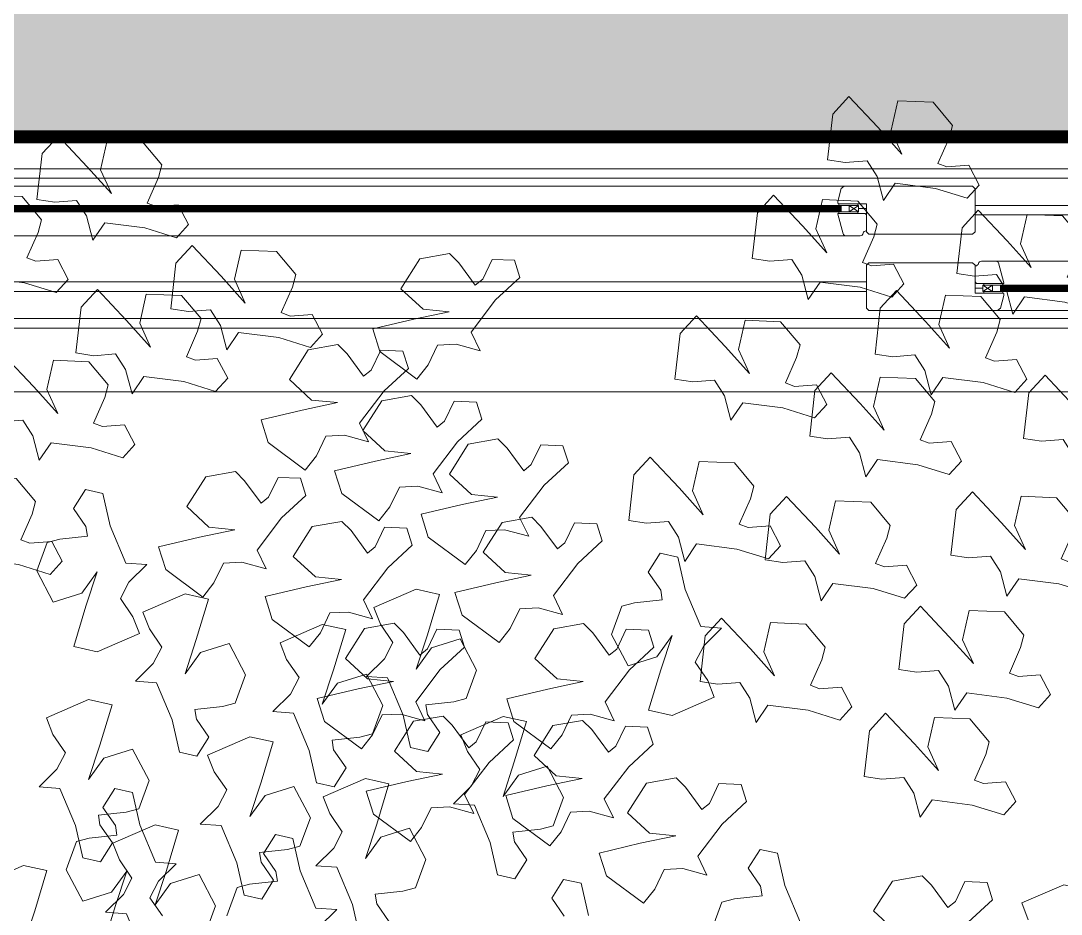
# Model space of a CAD drawing. Header units: metres. Extents: x 8 to 2416, y -346 to 476.
# Drawn here: x 222.397 to 223.05, y -115.938 to -115.378 of the extents above; entities that cross this region are included whole.
import ezdxf

# ---------------------------------------------------------------- set-up
doc = ezdxf.new("R2010")
doc.units = ezdxf.units.M
doc.linetypes.add('0', pattern=[0])
doc.layers.get('0').update_dxf_attribs({"color": 250, "linetype": '0', "lineweight": 20})
for name, color, linetype, lineweight in [('A-DOOR', 35, 'Continuous', 5), ('ARBOLES', 86, 'Continuous', 0), ('baños', 140, 'Continuous', 0), ('cristales', 131, 'Continuous', 0), ('PLAFON', 253, 'Continuous', 5)]:
    doc.layers.add(name, color=color, linetype=linetype, lineweight=lineweight)
doc.styles.get("Standard").update_dxf_attribs({"font": 'arial.ttf', "height": 0.1875})

# ---------------------------------------------------------------- blocks, each defined once
blk = doc.blocks.new('TREES')
at = {"layer": 'ARBOLES', "color": 252, "true_color": 0x8da178}
for p, q in [((-0.02161, 0.17486), (-0.02471, 0.17078)), ((-0.01485, 0.16891), (-0.02161, 0.17486)), ((-0.01112, 0.1749), (-0.01194, 0.16854)), ((-0.00358, 0.17531), (-0.01112, 0.1749)), ((0.00101, 0.17078), (-0.00358, 0.17531)), ((-0.02471, 0.17078), (-0.02491, 0.16095)), ((0.00054, 0.16802), (0.00101, 0.17078)), ((-0.00918, 0.16367), (-0.01485, 0.16891)), ((-0.01194, 0.16854), (-0.00918, 0.16367)), ((-0.00134, 0.16237), (0.00054, 0.16802)), ((0.03271, 0.16734), (0.02961, 0.16326)), ((0.03947, 0.16139), (0.03271, 0.16734)), ((0.0432, 0.16738), (0.04237, 0.16102)), ((0.05074, 0.16779), (0.0432, 0.16738)), ((0.05533, 0.16326), (0.05074, 0.16779)), ((0.00066, 0.16182), (-0.00134, 0.16237)), ((0.00528, 0.16262), (0.00066, 0.16182)), ((0.00788, 0.15862), (0.00528, 0.16262)), ((0.02961, 0.16326), (0.02941, 0.15343)), ((0.05486, 0.1605), (0.05533, 0.16326)), ((-0.02491, 0.16095), (-0.02107, 0.16073)), ((-0.02107, 0.16073), (-0.01644, 0.16153)), ((-0.01644, 0.16153), (-0.014, 0.1584)), ((0.04514, 0.15615), (0.03947, 0.16139)), ((0.04237, 0.16102), (0.04514, 0.15615)), ((0.05297, 0.15485), (0.05486, 0.1605)), ((-0.014, 0.1584), (-0.01216, 0.15338)), ((0.00556, 0.15556), (0.00788, 0.15862)), ((-0.01216, 0.15338), (-0.01, 0.1573)), ((-0.01, 0.1573), (-0.00136, 0.15702)), ((-0.00136, 0.15702), (0.00556, 0.15556)), ((0.0262, 0.15372), (0.01866, 0.15331)), ((0.03079, 0.14919), (0.0262, 0.15372)), ((0.02941, 0.15343), (0.03325, 0.15321)), ((0.03325, 0.15321), (0.03788, 0.15401)), ((0.03788, 0.15401), (0.04032, 0.15089)), ((0.05497, 0.1543), (0.05297, 0.15485)), ((0.0596, 0.1551), (0.05497, 0.1543)), ((0.0622, 0.1511), (0.0596, 0.1551)), ((-0.03565, 0.15233), (-0.03874, 0.14824)), ((-0.02889, 0.14637), (-0.03565, 0.15233)), ((-0.02516, 0.15237), (-0.02598, 0.146)), ((-0.01762, 0.15277), (-0.02516, 0.15237)), ((-0.01303, 0.14824), (-0.01762, 0.15277)), ((0.00817, 0.15327), (0.00508, 0.14919)), ((0.01493, 0.14732), (0.00817, 0.15327)), ((0.01866, 0.15331), (0.01784, 0.14695)), ((0.00508, 0.14919), (0.00487, 0.13936)), ((0.03033, 0.14643), (0.03079, 0.14919)), ((0.04032, 0.15089), (0.04215, 0.14586)), ((0.04215, 0.14586), (0.04432, 0.14978)), ((0.04432, 0.14978), (0.05296, 0.1495)), ((0.05296, 0.1495), (0.05988, 0.14804)), ((0.05988, 0.14804), (0.0622, 0.1511)), ((-0.03874, 0.14824), (-0.03895, 0.13841)), ((-0.01349, 0.14549), (-0.01303, 0.14824)), ((0.02061, 0.14208), (0.01493, 0.14732)), ((0.01784, 0.14695), (0.02061, 0.14208)), ((0.07386, 0.14674), (0.07304, 0.14037)), ((0.0814, 0.14715), (0.07386, 0.14674)), ((0.08599, 0.14262), (0.0814, 0.14715)), ((-0.02321, 0.14113), (-0.02889, 0.14637)), ((-0.02598, 0.146), (-0.02321, 0.14113)), ((-0.01538, 0.13983), (-0.01349, 0.14549)), ((0.02844, 0.14078), (0.03033, 0.14643)), ((0.06337, 0.1467), (0.06028, 0.14261)), ((0.07013, 0.14075), (0.06337, 0.1467)), ((0.06028, 0.14261), (0.06008, 0.13278)), ((0.08553, 0.13986), (0.08599, 0.14262)), ((-0.00875, 0.14008), (-0.01338, 0.13928)), ((-0.00616, 0.13608), (-0.00875, 0.14008)), ((0.03044, 0.14023), (0.02844, 0.14078)), ((0.03507, 0.14103), (0.03044, 0.14023)), ((0.03766, 0.13703), (0.03507, 0.14103)), ((0.07581, 0.13551), (0.07013, 0.14075)), ((0.07304, 0.14037), (0.07581, 0.13551)), ((-0.03895, 0.13841), (-0.0351, 0.1382)), ((-0.0351, 0.1382), (-0.03048, 0.139)), ((-0.03048, 0.139), (-0.02803, 0.13587)), ((-0.01338, 0.13928), (-0.01538, 0.13983)), ((0.00487, 0.13936), (0.00872, 0.13914)), ((0.00872, 0.13914), (0.01334, 0.13994)), ((0.01334, 0.13994), (0.01579, 0.13681)), ((0.08364, 0.13421), (0.08553, 0.13986)), ((-0.02803, 0.13587), (-0.0262, 0.13084)), ((-0.00847, 0.13303), (-0.00616, 0.13608)), ((0.01579, 0.13681), (0.01762, 0.13179)), ((0.01762, 0.13179), (0.01978, 0.13571)), ((0.01978, 0.13571), (0.02843, 0.13543)), ((0.03535, 0.13397), (0.03766, 0.13703)), ((0.06212, 0.13588), (0.05458, 0.13547)), ((0.06671, 0.13135), (0.06212, 0.13588)), ((-0.10343, 0.13343), (-0.10965, 0.13172)), ((-0.10127, 0.13165), (-0.10343, 0.13343)), ((-0.0262, 0.13084), (-0.02404, 0.13476)), ((-0.02404, 0.13476), (-0.01539, 0.13448)), ((-0.01539, 0.13448), (-0.00847, 0.13303)), ((-0.00759, 0.13449), (-0.01069, 0.1304)), ((-0.00083, 0.12853), (-0.00759, 0.13449)), ((0.0029, 0.13452), (0.00207, 0.12816)), ((0.01044, 0.13493), (0.0029, 0.13452)), ((0.01502, 0.1304), (0.01044, 0.13493)), ((0.02843, 0.13543), (0.03535, 0.13397)), ((0.04409, 0.13543), (0.04099, 0.13135)), ((0.05085, 0.12948), (0.04409, 0.13543)), ((0.05458, 0.13547), (0.05376, 0.12911)), ((0.08564, 0.13366), (0.08364, 0.13421)), ((0.09027, 0.13446), (0.08564, 0.13366)), ((0.09286, 0.13046), (0.09027, 0.13446)), ((-0.10965, 0.13172), (-0.11306, 0.12498)), ((-0.09732, 0.12719), (-0.10127, 0.13165)), ((-0.09422, 0.13305), (-0.09584, 0.12864)), ((-0.08946, 0.1333), (-0.09422, 0.13305)), ((-0.08797, 0.12976), (-0.08946, 0.1333)), ((0.04099, 0.13135), (0.04079, 0.12152)), ((0.06008, 0.13278), (0.06392, 0.13257)), ((0.06392, 0.13257), (0.06855, 0.13337)), ((0.06624, 0.12859), (0.06671, 0.13135)), ((0.06855, 0.13337), (0.07099, 0.13024)), ((-0.0927, 0.1245), (-0.08797, 0.12976)), ((-0.01069, 0.1304), (-0.01089, 0.12057)), ((0.01456, 0.12764), (0.01502, 0.1304)), ((0.05652, 0.12424), (0.05085, 0.12948)), ((0.05376, 0.12911), (0.05652, 0.12424)), ((0.07099, 0.13024), (0.07282, 0.12521)), ((0.07282, 0.12521), (0.07499, 0.12914)), ((0.07499, 0.12914), (0.08363, 0.12886)), ((0.09055, 0.1274), (0.09286, 0.13046)), ((-0.09584, 0.12864), (-0.09732, 0.12719)), ((0.00484, 0.12329), (-0.00083, 0.12853)), ((0.00207, 0.12816), (0.00484, 0.12329)), ((0.01267, 0.12199), (0.01456, 0.12764)), ((0.06436, 0.12294), (0.06624, 0.12859)), ((0.08363, 0.12886), (0.09055, 0.1274)), ((-0.11306, 0.12498), (-0.10796, 0.12109)), ((-0.09726, 0.11716), (-0.0927, 0.1245)), ((-0.04966, 0.12511), (-0.05276, 0.12102)), ((-0.0429, 0.11916), (-0.04966, 0.12511)), ((-0.03917, 0.12515), (-0.04, 0.11878)), ((-0.03163, 0.12556), (-0.03917, 0.12515)), ((-0.02704, 0.12103), (-0.03163, 0.12556)), ((0.06636, 0.12239), (0.06436, 0.12294)), ((0.07098, 0.12319), (0.06636, 0.12239)), ((0.07358, 0.11919), (0.07098, 0.12319)), ((-0.10236, 0.12105), (-0.10974, 0.11876)), ((-0.10796, 0.12109), (-0.10236, 0.12105)), ((-0.05276, 0.12102), (-0.05296, 0.11119)), ((-0.02751, 0.11827), (-0.02704, 0.12103)), ((-0.01089, 0.12057), (-0.00705, 0.12035)), ((-0.00705, 0.12035), (-0.00242, 0.12116)), ((-0.00242, 0.12116), (0.00002, 0.11803)), ((0.01467, 0.12144), (0.01267, 0.12199)), ((0.0193, 0.12224), (0.01467, 0.12144)), ((0.02189, 0.11824), (0.0193, 0.12224)), ((0.04079, 0.12152), (0.04463, 0.1213)), ((0.04463, 0.1213), (0.04926, 0.1221)), ((0.04926, 0.1221), (0.0517, 0.11897)), ((-0.10974, 0.11876), (-0.11827, 0.11588)), ((-0.03723, 0.11392), (-0.0429, 0.11916)), ((-0.04, 0.11878), (-0.03723, 0.11392)), ((-0.0294, 0.11262), (-0.02751, 0.11827)), ((0.00002, 0.11803), (0.00185, 0.113)), ((0.01958, 0.11519), (0.02189, 0.11824)), ((0.02569, 0.11947), (0.02259, 0.11538)), ((0.03245, 0.11351), (0.02569, 0.11947)), ((0.03618, 0.11951), (0.03536, 0.11314)), ((0.04372, 0.11991), (0.03618, 0.11951)), ((0.04831, 0.11538), (0.04372, 0.11991)), ((0.0517, 0.11897), (0.05354, 0.11394)), ((0.05354, 0.11394), (0.0557, 0.11787)), ((0.0557, 0.11787), (0.06434, 0.11759)), ((0.07126, 0.11613), (0.07358, 0.11919)), ((-0.11827, 0.11588), (-0.11628, 0.11116)), ((-0.09494, 0.11332), (-0.09726, 0.11716)), ((-0.01986, 0.11572), (-0.02296, 0.11163)), ((-0.0131, 0.10977), (-0.01986, 0.11572)), ((-0.00937, 0.11576), (-0.01019, 0.10939)), ((-0.00183, 0.11616), (-0.00937, 0.11576)), ((0.00276, 0.11163), (-0.00183, 0.11616)), ((0.00185, 0.113), (0.00402, 0.11692)), ((0.00402, 0.11692), (0.01266, 0.11664)), ((0.01266, 0.11664), (0.01958, 0.11519)), ((0.06434, 0.11759), (0.07126, 0.11613)), ((-0.10577, 0.10929), (-0.10414, 0.11369)), ((-0.10414, 0.11369), (-0.10021, 0.11425)), ((-0.10021, 0.11425), (-0.09494, 0.11332)), ((0.02259, 0.11538), (0.02239, 0.10555)), ((0.03812, 0.10827), (0.03245, 0.11351)), ((0.04784, 0.11263), (0.04831, 0.11538)), ((-0.12535, 0.11184), (-0.13157, 0.11013)), ((-0.12319, 0.11006), (-0.12535, 0.11184)), ((-0.11614, 0.11146), (-0.11776, 0.10705)), ((-0.11628, 0.11116), (-0.10787, 0.10607)), ((-0.11138, 0.11171), (-0.11614, 0.11146)), ((-0.10989, 0.10817), (-0.11138, 0.11171)), ((-0.05296, 0.11119), (-0.04912, 0.11098)), ((-0.04912, 0.11098), (-0.04449, 0.11178)), ((-0.04449, 0.11178), (-0.04205, 0.10865)), ((-0.0274, 0.11207), (-0.0294, 0.11262)), ((-0.02277, 0.11287), (-0.0274, 0.11207)), ((-0.02296, 0.11163), (-0.02316, 0.1018)), ((-0.02017, 0.10887), (-0.02277, 0.11287)), ((0.00229, 0.10888), (0.00276, 0.11163)), ((0.03536, 0.11314), (0.03812, 0.10827)), ((0.04596, 0.10697), (0.04784, 0.11263)), ((-0.13157, 0.11013), (-0.13498, 0.10339)), ((-0.11924, 0.1056), (-0.12319, 0.11006)), ((-0.10787, 0.10607), (-0.10577, 0.10929)), ((-0.00743, 0.10452), (-0.0131, 0.10977)), ((-0.01019, 0.10939), (-0.00743, 0.10452)), ((-0.11776, 0.10705), (-0.11924, 0.1056)), ((-0.11462, 0.10291), (-0.10989, 0.10817)), ((-0.04205, 0.10865), (-0.04022, 0.10362)), ((-0.04022, 0.10362), (-0.03805, 0.10755)), ((-0.03805, 0.10755), (-0.02941, 0.10727)), ((-0.02941, 0.10727), (-0.02249, 0.10581)), ((-0.02249, 0.10581), (-0.02017, 0.10887)), ((0.00041, 0.10322), (0.00229, 0.10888)), ((0.04795, 0.10642), (0.04596, 0.10697)), ((0.05258, 0.10722), (0.04795, 0.10642)), ((0.05518, 0.10322), (0.05258, 0.10722)), ((0.02239, 0.10555), (0.02623, 0.10534)), ((0.02623, 0.10534), (0.03086, 0.10614)), ((0.03086, 0.10614), (0.0333, 0.10301)), ((-0.13498, 0.10339), (-0.12988, 0.0995)), ((-0.11918, 0.09557), (-0.11462, 0.10291)), ((-0.10869, 0.10246), (-0.11491, 0.10075)), ((-0.10654, 0.10068), (-0.10869, 0.10246)), ((-0.09473, 0.10233), (-0.09949, 0.10209)), ((-0.09324, 0.0988), (-0.09473, 0.10233)), ((-0.01932, 0.10159), (-0.01469, 0.10239)), ((-0.01469, 0.10239), (-0.01225, 0.09926)), ((0.0024, 0.10267), (0.00041, 0.10322)), ((0.00703, 0.10347), (0.0024, 0.10267)), ((0.00963, 0.09947), (0.00703, 0.10347)), ((0.0333, 0.10301), (0.03514, 0.09798)), ((0.05286, 0.10017), (0.05518, 0.10322)), ((-0.11491, 0.10075), (-0.11833, 0.09402)), ((-0.10259, 0.09622), (-0.10654, 0.10068)), ((-0.09949, 0.10209), (-0.10111, 0.09768)), ((-0.02316, 0.1018), (-0.01932, 0.10159)), ((0.03514, 0.09798), (0.0373, 0.1019)), ((0.0373, 0.1019), (0.04594, 0.10162)), ((0.04594, 0.10162), (0.05286, 0.10017)), ((-0.12428, 0.09946), (-0.13166, 0.09717)), ((-0.12988, 0.0995), (-0.12428, 0.09946)), ((-0.09796, 0.09354), (-0.09324, 0.0988)), ((-0.01225, 0.09926), (-0.01041, 0.09423)), ((-0.01041, 0.09423), (-0.00825, 0.09816)), ((-0.00825, 0.09816), (0.00039, 0.09787)), ((0.00039, 0.09787), (0.00731, 0.09642)), ((0.00731, 0.09642), (0.00963, 0.09947)), ((-0.13166, 0.09717), (-0.14019, 0.09429)), ((-0.10111, 0.09768), (-0.10259, 0.09622)), ((-0.14019, 0.09429), (-0.1382, 0.08957)), ((-0.11686, 0.09173), (-0.11918, 0.09557)), ((-0.11833, 0.09402), (-0.11323, 0.09013)), ((-0.10253, 0.08619), (-0.09796, 0.09354)), ((-0.08941, 0.09494), (-0.09563, 0.09324)), ((-0.08726, 0.09316), (-0.08941, 0.09494)), ((-0.08021, 0.09457), (-0.08183, 0.09016)), ((-0.07545, 0.09481), (-0.08021, 0.09457)), ((-0.07396, 0.09128), (-0.07545, 0.09481)), ((-0.05666, 0.09413), (-0.05976, 0.09004)), ((-0.0499, 0.08818), (-0.05666, 0.09413)), ((-0.04617, 0.09417), (-0.04699, 0.0878)), ((-0.03863, 0.09457), (-0.04617, 0.09417)), ((-0.03404, 0.09004), (-0.03863, 0.09457)), ((0.03059, 0.09363), (0.02305, 0.09322)), ((0.03517, 0.08909), (0.03059, 0.09363)), ((-0.12768, 0.0877), (-0.12606, 0.0921)), ((-0.12606, 0.0921), (-0.12213, 0.09266)), ((-0.12213, 0.09266), (-0.11686, 0.09173)), ((-0.09563, 0.09324), (-0.09905, 0.0865)), ((-0.0833, 0.0887), (-0.08726, 0.09316)), ((-0.07868, 0.08602), (-0.07396, 0.09128)), ((0.01256, 0.09318), (0.00946, 0.08909)), ((0.01932, 0.08723), (0.01256, 0.09318)), ((0.02305, 0.09322), (0.02222, 0.08685)), ((0.04553, 0.09265), (0.04337, 0.0884)), ((0.04934, 0.09217), (0.04553, 0.09265)), ((0.05154, 0.08545), (0.04934, 0.09217)), ((-0.1382, 0.08957), (-0.12979, 0.08448)), ((-0.10763, 0.09009), (-0.11501, 0.08779)), ((-0.11323, 0.09013), (-0.10763, 0.09009)), ((-0.08183, 0.09016), (-0.0833, 0.0887)), ((-0.05976, 0.09004), (-0.05996, 0.08021)), ((-0.03451, 0.08729), (-0.03404, 0.09004)), ((-0.00885, 0.08893), (-0.01639, 0.08852)), ((-0.00426, 0.0844), (-0.00885, 0.08893)), ((0.00946, 0.08909), (0.00926, 0.07926)), ((0.03471, 0.08634), (0.03517, 0.08909)), ((-0.12979, 0.08448), (-0.12768, 0.0877)), ((-0.11501, 0.08779), (-0.12354, 0.08492)), ((-0.04423, 0.08293), (-0.0499, 0.08818)), ((-0.04699, 0.0878), (-0.04423, 0.08293)), ((-0.03639, 0.08163), (-0.03451, 0.08729)), ((-0.02688, 0.08848), (-0.02998, 0.0844)), ((-0.02012, 0.08253), (-0.02688, 0.08848)), ((-0.01639, 0.08852), (-0.01721, 0.08216)), ((0.02499, 0.08198), (0.01932, 0.08723)), ((0.02222, 0.08685), (0.02499, 0.08198)), ((0.04337, 0.0884), (0.04638, 0.08479)), ((-0.12354, 0.08492), (-0.12155, 0.08019)), ((-0.10021, 0.08235), (-0.10253, 0.08619)), ((-0.09905, 0.0865), (-0.09394, 0.08261)), ((-0.08324, 0.07867), (-0.07868, 0.08602)), ((0.03282, 0.08069), (0.03471, 0.08634)), ((0.04638, 0.08479), (0.0469, 0.08279)), ((0.05561, 0.07782), (0.05154, 0.08545)), ((-0.14461, 0.08275), (-0.15083, 0.08104)), ((-0.14246, 0.08097), (-0.14461, 0.08275)), ((-0.13541, 0.08237), (-0.13703, 0.07796)), ((-0.13065, 0.08262), (-0.13541, 0.08237)), ((-0.12916, 0.07909), (-0.13065, 0.08262)), ((-0.11103, 0.07832), (-0.10941, 0.08273)), ((-0.10941, 0.08273), (-0.10548, 0.08328)), ((-0.10548, 0.08328), (-0.10021, 0.08235)), ((-0.08835, 0.08257), (-0.09572, 0.08028)), ((-0.09394, 0.08261), (-0.08835, 0.08257)), ((-0.02998, 0.0844), (-0.03018, 0.07457)), ((-0.01445, 0.07729), (-0.02012, 0.08253)), ((-0.00472, 0.08164), (-0.00426, 0.0844)), ((0.0469, 0.08279), (0.04106, 0.08159)), ((-0.15083, 0.08104), (-0.15425, 0.07431)), ((-0.13851, 0.07651), (-0.14246, 0.08097)), ((-0.12155, 0.08019), (-0.11314, 0.0751)), ((-0.09572, 0.08028), (-0.10426, 0.0774)), ((-0.05996, 0.08021), (-0.05612, 0.08)), ((-0.05612, 0.08), (-0.05149, 0.0808)), ((-0.05149, 0.0808), (-0.04905, 0.07767)), ((-0.0344, 0.08108), (-0.03639, 0.08163)), ((-0.02977, 0.08188), (-0.0344, 0.08108)), ((-0.02717, 0.07788), (-0.02977, 0.08188)), ((-0.01721, 0.08216), (-0.01445, 0.07729)), ((-0.00661, 0.07599), (-0.00472, 0.08164)), ((0.03482, 0.08013), (0.03282, 0.08069)), ((0.03945, 0.08094), (0.03482, 0.08013)), ((0.03844, 0.08062), (0.03681, 0.07438)), ((0.04106, 0.08159), (0.03844, 0.08062)), ((0.04205, 0.07694), (0.03945, 0.08094)), ((-0.13703, 0.07796), (-0.13851, 0.07651)), ((-0.13388, 0.07382), (-0.12916, 0.07909)), ((-0.11314, 0.0751), (-0.11103, 0.07832)), ((-0.08066, 0.07898), (-0.08688, 0.07727)), ((-0.08093, 0.07484), (-0.08324, 0.07867)), ((-0.07851, 0.0772), (-0.08066, 0.07898)), ((-0.07146, 0.0786), (-0.07308, 0.07419)), ((-0.0667, 0.07885), (-0.07146, 0.0786)), ((-0.06521, 0.07532), (-0.0667, 0.07885)), ((-0.02949, 0.07483), (-0.02717, 0.07788)), ((0.00926, 0.07926), (0.0131, 0.07905)), ((0.0131, 0.07905), (0.01773, 0.07985)), ((0.01773, 0.07985), (0.02017, 0.07672)), ((0.0601, 0.07791), (0.05561, 0.07782)), ((0.05666, 0.07381), (0.0601, 0.07791)), ((0.11789, 0.07807), (0.10928, 0.07333)), ((0.12298, 0.07743), (0.11789, 0.07807)), ((-0.10426, 0.0774), (-0.10227, 0.07267)), ((-0.08688, 0.07727), (-0.0903, 0.07054)), ((-0.09013, 0.07521), (-0.0862, 0.07576)), ((-0.0862, 0.07576), (-0.08093, 0.07484)), ((-0.07456, 0.07274), (-0.07851, 0.0772)), ((-0.04905, 0.07767), (-0.04722, 0.07264)), ((-0.04722, 0.07264), (-0.04505, 0.07657)), ((-0.04505, 0.07657), (-0.03641, 0.07628)), ((-0.03641, 0.07628), (-0.02949, 0.07483)), ((-0.00461, 0.07544), (-0.00661, 0.07599)), ((0.00002, 0.07624), (-0.00461, 0.07544)), ((0.00261, 0.07224), (0.00002, 0.07624)), ((0.02017, 0.07672), (0.022, 0.07169)), ((0.022, 0.07169), (0.02417, 0.07562)), ((0.02417, 0.07562), (0.03281, 0.07534)), ((0.03973, 0.07388), (0.04205, 0.07694)), ((0.12121, 0.0686), (0.12298, 0.07743)), ((-0.15425, 0.07431), (-0.14915, 0.07041)), ((-0.13844, 0.06648), (-0.13388, 0.07382)), ((-0.12096, 0.07428), (-0.12718, 0.07257)), ((-0.11881, 0.0725), (-0.12096, 0.07428)), ((-0.11176, 0.0739), (-0.11338, 0.0695)), ((-0.107, 0.07415), (-0.11176, 0.0739)), ((-0.10551, 0.07062), (-0.107, 0.07415)), ((-0.09175, 0.0708), (-0.09013, 0.07521)), ((-0.07308, 0.07419), (-0.07456, 0.07274)), ((-0.06993, 0.07005), (-0.06521, 0.07532)), ((-0.0526, 0.07388), (-0.05477, 0.06963)), ((-0.0488, 0.0734), (-0.0526, 0.07388)), ((-0.0466, 0.06668), (-0.0488, 0.0734)), ((-0.03018, 0.07457), (-0.02634, 0.07435)), ((-0.02634, 0.07435), (-0.02171, 0.07515)), ((-0.02171, 0.07515), (-0.01926, 0.07202)), ((0.03281, 0.07534), (0.03973, 0.07388)), ((0.03681, 0.07438), (0.04093, 0.06805)), ((0.04686, 0.07052), (0.04969, 0.07535)), ((0.04969, 0.07535), (0.04799, 0.06782)), ((0.05517, 0.07013), (0.05666, 0.07381)), ((-0.12718, 0.07257), (-0.1306, 0.06584)), ((-0.11486, 0.06804), (-0.11881, 0.0725)), ((-0.10227, 0.07267), (-0.09385, 0.06758)), ((-0.01926, 0.07202), (-0.01743, 0.06699)), ((0.00029, 0.06918), (0.00261, 0.07224)), ((0.06883, 0.07244), (0.06021, 0.0677)), ((0.07391, 0.0718), (0.06883, 0.07244)), ((0.07214, 0.06297), (0.07391, 0.0718)), ((0.10928, 0.07333), (0.11102, 0.06989)), ((-0.14355, 0.07037), (-0.15093, 0.06808)), ((-0.14915, 0.07041), (-0.14355, 0.07037)), ((-0.11338, 0.0695), (-0.11486, 0.06804)), ((-0.11023, 0.06535), (-0.10551, 0.07062)), ((-0.09385, 0.06758), (-0.09175, 0.0708)), ((-0.0903, 0.07054), (-0.0852, 0.06664)), ((-0.07449, 0.06271), (-0.06993, 0.07005)), ((-0.05477, 0.06963), (-0.05176, 0.06602)), ((-0.01743, 0.06699), (-0.01527, 0.07092)), ((-0.01527, 0.07092), (-0.00663, 0.07064)), ((-0.00663, 0.07064), (0.00029, 0.06918)), ((0.04093, 0.06805), (0.04686, 0.07052)), ((0.05818, 0.06652), (0.05517, 0.07013)), ((0.11102, 0.06989), (0.11402, 0.06628)), ((-0.15093, 0.06808), (-0.15946, 0.0652)), ((0.00379, 0.06784), (0.00069, 0.06375)), ((0.01055, 0.06189), (0.00379, 0.06784)), ((0.01428, 0.06788), (0.01346, 0.06151)), ((0.02182, 0.06829), (0.01428, 0.06788)), ((0.02641, 0.06375), (0.02182, 0.06829)), ((0.04799, 0.06782), (0.04621, 0.05899)), ((0.06021, 0.0677), (0.06195, 0.06427)), ((0.09863, 0.06869), (0.09001, 0.06395)), ((0.10372, 0.06805), (0.09863, 0.06869)), ((0.10194, 0.05922), (0.10372, 0.06805)), ((0.1195, 0.06106), (0.12121, 0.0686)), ((0.12826, 0.06836), (0.12234, 0.06589)), ((0.13238, 0.06204), (0.12826, 0.06836)), ((-0.15946, 0.0652), (-0.15747, 0.06048)), ((-0.13613, 0.06264), (-0.13844, 0.06648)), ((-0.1306, 0.06584), (-0.1255, 0.06194)), ((-0.1148, 0.05801), (-0.11023, 0.06535)), ((-0.0796, 0.0666), (-0.08697, 0.06431)), ((-0.0852, 0.06664), (-0.0796, 0.0666)), ((-0.05176, 0.06602), (-0.05124, 0.06402)), ((-0.04252, 0.05906), (-0.0466, 0.06668)), ((0.05991, 0.06309), (0.05818, 0.06652)), ((0.11402, 0.06628), (0.11254, 0.0626)), ((0.12234, 0.06589), (0.1195, 0.06106)), ((-0.14695, 0.05861), (-0.14533, 0.06302)), ((-0.14533, 0.06302), (-0.1414, 0.06357)), ((-0.1414, 0.06357), (-0.13613, 0.06264)), ((-0.08697, 0.06431), (-0.09551, 0.06143)), ((-0.07218, 0.05887), (-0.07449, 0.06271)), ((-0.05708, 0.06282), (-0.0597, 0.06185)), ((-0.05124, 0.06402), (-0.05708, 0.06282)), ((0.00069, 0.06375), (0.00049, 0.05392)), ((0.02594, 0.061), (0.02641, 0.06375)), ((0.0513, 0.05835), (0.05991, 0.06309)), ((0.06195, 0.06427), (0.06496, 0.06066)), ((0.07044, 0.05544), (0.07214, 0.06297)), ((0.07919, 0.06274), (0.07327, 0.06027)), ((0.08332, 0.05641), (0.07919, 0.06274)), ((0.09001, 0.06395), (0.09175, 0.06052)), ((0.11254, 0.0626), (0.1091, 0.0585)), ((-0.15747, 0.06048), (-0.14906, 0.05539)), ((-0.1199, 0.0619), (-0.12728, 0.05961)), ((-0.1255, 0.06194), (-0.1199, 0.0619)), ((-0.09551, 0.06143), (-0.09352, 0.05671)), ((-0.0597, 0.06185), (-0.06133, 0.05561)), ((-0.03826, 0.06127), (-0.04136, 0.05718)), ((-0.0315, 0.05532), (-0.03826, 0.06127)), ((-0.02777, 0.06131), (-0.02859, 0.05494)), ((-0.02023, 0.06172), (-0.02777, 0.06131)), ((-0.01564, 0.05718), (-0.02023, 0.06172)), ((0.01622, 0.05665), (0.01055, 0.06189)), ((0.01346, 0.06151), (0.01622, 0.05665)), ((0.02406, 0.05535), (0.02594, 0.061)), ((0.06496, 0.06066), (0.06347, 0.05698)), ((0.07327, 0.06027), (0.07044, 0.05544)), ((0.09175, 0.06052), (0.09476, 0.05691)), ((0.13075, 0.0558), (0.13238, 0.06204)), ((-0.14906, 0.05539), (-0.14695, 0.05861)), ((-0.12728, 0.05961), (-0.13581, 0.05674)), ((-0.11248, 0.05417), (-0.1148, 0.05801)), ((-0.083, 0.05484), (-0.08138, 0.05925)), ((-0.08138, 0.05925), (-0.07745, 0.0598)), ((-0.07745, 0.0598), (-0.07218, 0.05887)), ((-0.03804, 0.05914), (-0.04252, 0.05906)), ((-0.04148, 0.05504), (-0.03804, 0.05914)), ((0.04621, 0.05899), (0.0513, 0.05835)), ((0.10024, 0.05169), (0.10194, 0.05922)), ((0.109, 0.05899), (0.10307, 0.05652)), ((0.11312, 0.05266), (0.109, 0.05899)), ((0.1091, 0.0585), (0.11358, 0.05859)), ((0.11358, 0.05859), (0.11766, 0.05097)), ((-0.13581, 0.05674), (-0.13382, 0.05201)), ((-0.09352, 0.05671), (-0.08511, 0.05162)), ((-0.07373, 0.05568), (-0.07715, 0.04895)), ((-0.06751, 0.05739), (-0.07373, 0.05568)), ((-0.06536, 0.05561), (-0.06751, 0.05739)), ((-0.0614, 0.05115), (-0.06536, 0.05561)), ((-0.06133, 0.05561), (-0.0572, 0.04928)), ((-0.05831, 0.05701), (-0.05993, 0.0526)), ((-0.05355, 0.05726), (-0.05831, 0.05701)), ((-0.05206, 0.05373), (-0.05355, 0.05726)), ((-0.05128, 0.05175), (-0.04845, 0.05658)), ((-0.04845, 0.05658), (-0.05015, 0.04905)), ((-0.04136, 0.05718), (-0.04156, 0.04735)), ((-0.01611, 0.05443), (-0.01564, 0.05718)), ((0.03068, 0.0556), (0.02605, 0.0548)), ((0.03328, 0.0516), (0.03068, 0.0556)), ((0.06347, 0.05698), (0.06003, 0.05288)), ((0.08168, 0.05017), (0.08332, 0.05641)), ((0.09476, 0.05691), (0.09327, 0.05323)), ((0.10307, 0.05652), (0.10024, 0.05169)), ((0.12814, 0.05482), (0.13075, 0.0558)), ((-0.1233, 0.05014), (-0.12168, 0.05455)), ((-0.12168, 0.05455), (-0.11775, 0.0551)), ((-0.11775, 0.0551), (-0.11248, 0.05417)), ((-0.10781, 0.05364), (-0.11403, 0.05193)), ((-0.10566, 0.05186), (-0.10781, 0.05364)), ((-0.09385, 0.05351), (-0.09861, 0.05326)), ((-0.09236, 0.04998), (-0.09385, 0.05351)), ((-0.08511, 0.05162), (-0.083, 0.05484)), ((-0.05678, 0.04846), (-0.05206, 0.05373)), ((-0.04297, 0.05136), (-0.04148, 0.05504)), ((-0.02583, 0.05007), (-0.0315, 0.05532)), ((-0.02859, 0.05494), (-0.02583, 0.05007)), ((-0.01799, 0.04878), (-0.01611, 0.05443)), ((0.00049, 0.05392), (0.00433, 0.05371)), ((0.00433, 0.05371), (0.00896, 0.05451)), ((0.00896, 0.05451), (0.0114, 0.05138)), ((0.02605, 0.0548), (0.02406, 0.05535)), ((0.1223, 0.05363), (0.12814, 0.05482)), ((0.12282, 0.05162), (0.1223, 0.05363)), ((-0.13382, 0.05201), (-0.12541, 0.04692)), ((-0.11403, 0.05193), (-0.11745, 0.0452)), ((-0.1017, 0.0474), (-0.10566, 0.05186)), ((-0.09861, 0.05326), (-0.10023, 0.04885)), ((-0.05993, 0.0526), (-0.0614, 0.05115)), ((-0.0572, 0.04928), (-0.05128, 0.05175)), ((-0.03996, 0.04775), (-0.04297, 0.05136)), ((0.0114, 0.05138), (0.01324, 0.04635)), ((0.03096, 0.04854), (0.03328, 0.0516)), ((0.06003, 0.05288), (0.06451, 0.05297)), ((0.06451, 0.05297), (0.06859, 0.04534)), ((0.09327, 0.05323), (0.08983, 0.04913)), ((0.11149, 0.04642), (0.11312, 0.05266)), ((0.12583, 0.04801), (0.12282, 0.05162)), ((0.13893, 0.05273), (0.13031, 0.04799)), ((0.14402, 0.05209), (0.13893, 0.05273)), ((0.14224, 0.04326), (0.14402, 0.05209)), ((-0.12541, 0.04692), (-0.1233, 0.05014)), ((-0.09708, 0.04471), (-0.09236, 0.04998)), ((-0.07715, 0.04895), (-0.07204, 0.04505)), ((-0.05015, 0.04905), (-0.05193, 0.04022)), ((-0.01137, 0.04902), (-0.016, 0.04822)), ((-0.00877, 0.04502), (-0.01137, 0.04902)), ((0.01324, 0.04635), (0.0154, 0.05028)), ((0.0154, 0.05028), (0.02404, 0.05)), ((0.02404, 0.05), (0.03096, 0.04854)), ((0.07323, 0.048), (0.07907, 0.0492)), ((0.07907, 0.0492), (0.08168, 0.05017)), ((0.08983, 0.04913), (0.09431, 0.04922)), ((0.09431, 0.04922), (0.09839, 0.04159)), ((0.11766, 0.05097), (0.11986, 0.04424)), ((-0.10023, 0.04885), (-0.1017, 0.0474)), ((-0.06134, 0.04112), (-0.05678, 0.04846)), ((-0.04156, 0.04735), (-0.03772, 0.04714)), ((-0.03822, 0.04432), (-0.03996, 0.04775)), ((-0.03772, 0.04714), (-0.03309, 0.04794)), ((-0.03309, 0.04794), (-0.03065, 0.04481)), ((-0.016, 0.04822), (-0.01799, 0.04878)), ((0.05043, 0.04803), (0.04181, 0.04329)), ((0.05551, 0.04739), (0.05043, 0.04803)), ((0.05374, 0.03856), (0.05551, 0.04739)), ((0.07375, 0.046), (0.07323, 0.048)), ((0.12366, 0.04377), (0.12583, 0.04801)), ((0.13031, 0.04799), (0.13205, 0.04455)), ((-0.11745, 0.0452), (-0.11235, 0.0413)), ((-0.10164, 0.03737), (-0.09708, 0.04471)), ((-0.06645, 0.04501), (-0.07382, 0.04272)), ((-0.07204, 0.04505), (-0.06645, 0.04501)), ((-0.03065, 0.04481), (-0.02881, 0.03978)), ((-0.01109, 0.04197), (-0.00877, 0.04502)), ((0.01657, 0.04482), (0.00903, 0.04442)), ((0.02116, 0.04029), (0.01657, 0.04482)), ((0.06859, 0.04534), (0.07079, 0.03862)), ((0.07676, 0.04239), (0.07375, 0.046)), ((0.10303, 0.04425), (0.10887, 0.04545)), ((0.10887, 0.04545), (0.11149, 0.04642)), ((0.13205, 0.04455), (0.13506, 0.04094)), ((-0.07382, 0.04272), (-0.08236, 0.03984)), ((-0.04684, 0.03958), (-0.03822, 0.04432)), ((-0.02881, 0.03978), (-0.02665, 0.04371)), ((-0.02665, 0.04371), (-0.01801, 0.04343)), ((-0.01801, 0.04343), (-0.01109, 0.04197)), ((-0.00146, 0.04438), (-0.00456, 0.04029)), ((0.0053, 0.03842), (-0.00146, 0.04438)), ((0.00903, 0.04442), (0.00821, 0.03805)), ((0.04181, 0.04329), (0.04355, 0.03986)), ((0.07459, 0.03814), (0.07676, 0.04239)), ((0.08548, 0.04333), (0.07686, 0.03859)), ((0.09057, 0.04269), (0.08548, 0.04333)), ((0.08879, 0.03386), (0.09057, 0.04269)), ((0.10355, 0.04225), (0.10303, 0.04425)), ((0.10656, 0.03864), (0.10355, 0.04225)), ((0.11986, 0.04424), (0.12366, 0.04377)), ((0.14054, 0.03572), (0.14224, 0.04326)), ((0.1493, 0.04302), (0.14337, 0.04055)), ((0.15342, 0.0367), (0.1493, 0.04302)), ((-0.10675, 0.04126), (-0.11412, 0.03897)), ((-0.11235, 0.0413), (-0.10675, 0.04126)), ((-0.05903, 0.03728), (-0.06134, 0.04112)), ((-0.05193, 0.04022), (-0.04684, 0.03958)), ((-0.00456, 0.04029), (-0.00476, 0.03046)), ((0.02069, 0.03754), (0.02116, 0.04029)), ((0.09839, 0.04159), (0.10059, 0.03487)), ((0.13506, 0.04094), (0.13357, 0.03726)), ((0.14337, 0.04055), (0.14054, 0.03572)), ((-0.11412, 0.03897), (-0.12266, 0.03609)), ((-0.08236, 0.03984), (-0.08037, 0.03512)), ((-0.06823, 0.03766), (-0.0643, 0.03821)), ((-0.0643, 0.03821), (-0.05903, 0.03728)), ((0.01097, 0.03318), (0.0053, 0.03842)), ((0.00821, 0.03805), (0.01097, 0.03318)), ((0.04355, 0.03986), (0.04656, 0.03625)), ((0.05203, 0.03103), (0.05374, 0.03856)), ((0.06079, 0.03833), (0.05487, 0.03585)), ((0.06491, 0.032), (0.06079, 0.03833)), ((0.07079, 0.03862), (0.07459, 0.03814)), ((0.07686, 0.03859), (0.0786, 0.03516)), ((0.10439, 0.03439), (0.10656, 0.03864)), ((-0.12266, 0.03609), (-0.12067, 0.03137)), ((-0.09933, 0.03353), (-0.10164, 0.03737)), ((-0.06576, 0.03674), (-0.07198, 0.03504)), ((-0.06985, 0.03325), (-0.06823, 0.03766)), ((-0.06361, 0.03497), (-0.06576, 0.03674)), ((-0.05656, 0.03637), (-0.05818, 0.03196)), ((-0.0518, 0.03662), (-0.05656, 0.03637)), ((-0.05031, 0.03308), (-0.0518, 0.03662)), ((0.01881, 0.03188), (0.02069, 0.03754)), ((0.04656, 0.03625), (0.04507, 0.03257)), ((0.05487, 0.03585), (0.05203, 0.03103)), ((0.1109, 0.03676), (0.10228, 0.03202)), ((0.11598, 0.03612), (0.1109, 0.03676)), ((0.11421, 0.02729), (0.11598, 0.03612)), ((0.13357, 0.03726), (0.13013, 0.03316)), ((0.15179, 0.03046), (0.15342, 0.0367)), ((-0.11015, 0.0295), (-0.10853, 0.03391)), ((-0.10853, 0.03391), (-0.1046, 0.03446)), ((-0.1046, 0.03446), (-0.09933, 0.03353)), ((-0.09554, 0.03487), (-0.10176, 0.03316)), ((-0.09339, 0.03309), (-0.09554, 0.03487)), ((-0.08634, 0.03449), (-0.08796, 0.03009)), ((-0.08158, 0.03474), (-0.08634, 0.03449)), ((-0.08009, 0.03121), (-0.08158, 0.03474)), ((-0.08037, 0.03512), (-0.07195, 0.03003)), ((-0.07198, 0.03504), (-0.0754, 0.0283)), ((-0.05965, 0.03051), (-0.06361, 0.03497)), ((0.0786, 0.03516), (0.08161, 0.03155)), ((0.08709, 0.02633), (0.08879, 0.03386)), ((0.09584, 0.03363), (0.08992, 0.03116)), ((0.09997, 0.0273), (0.09584, 0.03363)), ((0.10059, 0.03487), (0.10439, 0.03439)), ((-0.12067, 0.03137), (-0.11226, 0.02628)), ((-0.10176, 0.03316), (-0.10518, 0.02643)), ((-0.08944, 0.02863), (-0.09339, 0.03309)), ((-0.08481, 0.02594), (-0.08009, 0.03121)), ((-0.07195, 0.03003), (-0.06985, 0.03325)), ((-0.05818, 0.03196), (-0.05965, 0.03051)), ((-0.05503, 0.02782), (-0.05031, 0.03308)), ((0.02081, 0.03133), (0.01881, 0.03188)), ((0.02543, 0.03213), (0.02081, 0.03133)), ((0.02803, 0.02813), (0.02543, 0.03213)), ((0.04507, 0.03257), (0.04163, 0.02847)), ((0.06328, 0.02576), (0.06491, 0.032)), ((0.08161, 0.03155), (0.08012, 0.02787)), ((0.08992, 0.03116), (0.08709, 0.02633)), ((0.10228, 0.03202), (0.10402, 0.02859)), ((0.13013, 0.03316), (0.13461, 0.03325)), ((0.13461, 0.03325), (0.13869, 0.02563)), ((-0.11226, 0.02628), (-0.11015, 0.0295)), ((-0.08796, 0.03009), (-0.08944, 0.02863)), ((-0.00476, 0.03046), (-0.00092, 0.03025)), ((-0.00092, 0.03025), (0.00371, 0.03105)), ((0.00371, 0.03105), (0.00615, 0.02792)), ((0.14333, 0.02829), (0.14917, 0.02948)), ((0.14917, 0.02948), (0.15179, 0.03046)), ((-0.0754, 0.0283), (-0.07029, 0.02441)), ((-0.05959, 0.02047), (-0.05503, 0.02782)), ((0.00615, 0.02792), (0.00799, 0.02289)), ((0.00799, 0.02289), (0.01015, 0.02681)), ((0.01015, 0.02681), (0.01879, 0.02653)), ((0.02571, 0.02508), (0.02803, 0.02813)), ((0.04163, 0.02847), (0.04611, 0.02855)), ((0.04611, 0.02855), (0.05019, 0.02093)), ((0.08012, 0.02787), (0.07668, 0.02377)), ((0.09833, 0.02106), (0.09997, 0.0273)), ((0.10402, 0.02859), (0.10703, 0.02498)), ((0.1125, 0.01976), (0.11421, 0.02729)), ((0.12126, 0.02706), (0.11534, 0.02459)), ((0.12538, 0.02073), (0.12126, 0.02706)), ((0.14385, 0.02628), (0.14333, 0.02829)), ((-0.10518, 0.02643), (-0.10008, 0.02253)), ((-0.08938, 0.0186), (-0.08481, 0.02594)), ((-0.05095, 0.0247), (-0.05436, 0.01796)), ((-0.04473, 0.0264), (-0.05095, 0.0247)), ((-0.04257, 0.02462), (-0.04473, 0.0264)), ((-0.03862, 0.02016), (-0.04257, 0.02462)), ((-0.03552, 0.02603), (-0.03714, 0.02162)), ((-0.03076, 0.02627), (-0.03552, 0.02603)), ((-0.02927, 0.02274), (-0.03076, 0.02627)), ((0.01879, 0.02653), (0.02571, 0.02508)), ((0.05483, 0.02359), (0.06067, 0.02478)), ((0.06067, 0.02478), (0.06328, 0.02576)), ((0.10703, 0.02498), (0.10554, 0.0213)), ((0.11534, 0.02459), (0.1125, 0.01976)), ((0.13869, 0.02563), (0.14089, 0.0189)), ((0.14686, 0.02267), (0.14385, 0.02628)), ((-0.09448, 0.0225), (-0.10186, 0.0202)), ((-0.10008, 0.02253), (-0.09448, 0.0225)), ((-0.0647, 0.02437), (-0.07207, 0.02208)), ((-0.07029, 0.02441), (-0.0647, 0.02437)), ((-0.03399, 0.01748), (-0.02927, 0.02274)), ((0.05535, 0.02159), (0.05483, 0.02359)), ((0.06708, 0.02269), (0.05846, 0.01795)), ((0.07217, 0.02205), (0.06708, 0.02269)), ((0.07668, 0.02377), (0.08116, 0.02386)), ((0.08116, 0.02386), (0.08524, 0.01623)), ((0.14469, 0.01843), (0.14686, 0.02267)), ((-0.10186, 0.0202), (-0.11039, 0.01733)), ((-0.07207, 0.02208), (-0.08061, 0.0192)), ((-0.05728, 0.01664), (-0.05959, 0.02047)), ((-0.03714, 0.02162), (-0.03862, 0.02016)), ((0.05019, 0.02093), (0.05239, 0.01421)), ((0.05836, 0.01798), (0.05535, 0.02159)), ((0.07039, 0.01322), (0.07217, 0.02205)), ((0.08988, 0.01889), (0.09572, 0.02009)), ((0.09572, 0.02009), (0.09833, 0.02106)), ((0.10554, 0.0213), (0.1021, 0.0172)), ((0.12375, 0.01449), (0.12538, 0.02073)), ((-0.08706, 0.01476), (-0.08938, 0.0186)), ((-0.08061, 0.0192), (-0.07862, 0.01447)), ((-0.05436, 0.01796), (-0.04926, 0.01407)), ((0.05619, 0.01373), (0.05836, 0.01798)), ((0.05846, 0.01795), (0.0602, 0.01452)), ((0.0904, 0.01689), (0.08988, 0.01889)), ((0.14089, 0.0189), (0.14469, 0.01843)), ((-0.11039, 0.01733), (-0.1084, 0.0126)), ((-0.09626, 0.01514), (-0.09233, 0.01569)), ((-0.09233, 0.01569), (-0.08706, 0.01476)), ((-0.0681, 0.01261), (-0.06648, 0.01701)), ((-0.06648, 0.01701), (-0.06255, 0.01757)), ((-0.06255, 0.01757), (-0.05728, 0.01664)), ((-0.03856, 0.01013), (-0.03399, 0.01748)), ((0.08524, 0.01623), (0.08744, 0.00951)), ((0.09341, 0.01328), (0.0904, 0.01689)), ((0.1021, 0.0172), (0.10658, 0.01729)), ((0.10658, 0.01729), (0.11066, 0.00966)), ((-0.09788, 0.01073), (-0.09626, 0.01514)), ((-0.07862, 0.01447), (-0.07021, 0.00938)), ((-0.04366, 0.01403), (-0.05104, 0.01174)), ((-0.04926, 0.01407), (-0.04366, 0.01403)), ((0.05239, 0.01421), (0.05619, 0.01373)), ((0.0602, 0.01452), (0.06321, 0.01091)), ((0.1153, 0.01232), (0.12114, 0.01352)), ((0.12114, 0.01352), (0.12375, 0.01449)), ((-0.16389, 0.01286), (-0.16606, 0.00861)), ((-0.16009, 0.01238), (-0.16389, 0.01286)), ((-0.15789, 0.00566), (-0.16009, 0.01238)), ((-0.1084, 0.0126), (-0.09999, 0.00751)), ((-0.07021, 0.00938), (-0.0681, 0.01261)), ((-0.05104, 0.01174), (-0.05957, 0.00886)), ((-0.02543, 0.01286), (-0.0276, 0.00861)), ((-0.02163, 0.01238), (-0.02543, 0.01286)), ((-0.01943, 0.00566), (-0.02163, 0.01238)), ((0.03991, 0.01142), (0.03129, 0.00668)), ((0.045, 0.01078), (0.03991, 0.01142)), ((0.06869, 0.00569), (0.07039, 0.01322)), ((0.07744, 0.01299), (0.07152, 0.01052)), ((0.08157, 0.00666), (0.07744, 0.01299)), ((0.09124, 0.00903), (0.09341, 0.01328)), ((0.11582, 0.01032), (0.1153, 0.01232)), ((-0.09999, 0.00751), (-0.09788, 0.01073)), ((-0.03624, 0.0063), (-0.03856, 0.01013)), ((0.00959, 0.01046), (0.00337, 0.00875)), ((0.01174, 0.00868), (0.00959, 0.01046)), ((0.0188, 0.01008), (0.01717, 0.00567)), ((0.02356, 0.01033), (0.0188, 0.01008)), ((0.02504, 0.0068), (0.02356, 0.01033)), ((0.04322, 0.00195), (0.045, 0.01078)), ((0.06321, 0.01091), (0.06172, 0.00723)), ((0.07152, 0.01052), (0.06869, 0.00569)), ((0.08744, 0.00951), (0.09124, 0.00903)), ((0.11066, 0.00966), (0.11286, 0.00294)), ((0.11883, 0.00671), (0.11582, 0.01032)), ((-0.16606, 0.00861), (-0.16305, 0.005)), ((-0.05957, 0.00886), (-0.05758, 0.00413)), ((-0.04706, 0.00226), (-0.04544, 0.00667)), ((-0.04544, 0.00667), (-0.04151, 0.00722)), ((-0.04151, 0.00722), (-0.03624, 0.0063)), ((-0.0276, 0.00861), (-0.02459, 0.005)), ((0.00337, 0.00875), (-0.00005, 0.00202)), ((0.0157, 0.00422), (0.01174, 0.00868)), ((0.02032, 0.00153), (0.02504, 0.0068)), ((0.03129, 0.00668), (0.03303, 0.00325)), ((0.06172, 0.00723), (0.05828, 0.00313)), ((-0.16305, 0.005), (-0.16253, 0.003)), ((-0.15381, -0.00196), (-0.15789, 0.00566)), ((-0.12884, 0.00629), (-0.13101, 0.00204)), ((-0.12504, 0.00581), (-0.12884, 0.00629)), ((-0.12284, -0.00091), (-0.12504, 0.00581)), ((-0.02459, 0.005), (-0.02407, 0.003)), ((-0.01535, -0.00196), (-0.01943, 0.00566)), ((0.01717, 0.00567), (0.0157, 0.00422)), ((0.07993, 0.00042), (0.08157, 0.00666)), ((-0.16253, 0.003), (-0.16837, 0.0018)), ((-0.06662, 0.00254), (-0.06879, -0.00171)), ((-0.06282, 0.00206), (-0.06662, 0.00254)), ((-0.05758, 0.00413), (-0.04917, -0.00096)), ((-0.04917, -0.00096), (-0.04706, 0.00226)), ((-0.02407, 0.003), (-0.02991, 0.0018)), ((0.05828, 0.00313), (0.06276, 0.00321)), ((0.06276, 0.00321), (0.06684, -0.00441)), ((-0.17098, 0.00083), (-0.17261, -0.00541)), ((-0.16837, 0.0018), (-0.17098, 0.00083)), ((-0.13101, 0.00204), (-0.128, -0.00157)), ((-0.06062, -0.00466), (-0.06282, 0.00206)), ((-0.03253, 0.00083), (-0.03416, -0.00541)), ((-0.02991, 0.0018), (-0.03253, 0.00083)), ((-0.00005, 0.00202), (0.00506, -0.00188)), ((0.04152, -0.00558), (0.04322, 0.00195)), ((-0.14933, -0.00188), (-0.15381, -0.00196)), ((-0.15277, -0.00598), (-0.14933, -0.00188)), ((-0.128, -0.00157), (-0.12748, -0.00357)), ((-0.11876, -0.00854), (-0.12284, -0.00091)), ((-0.06879, -0.00171), (-0.06578, -0.00532)), ((-0.16257, -0.00927), (-0.15973, -0.00444)), ((-0.15973, -0.00444), (-0.16144, -0.01197)), ((-0.12748, -0.00357), (-0.13332, -0.00477)), ((-0.17261, -0.00541), (-0.16849, -0.01174)), ((-0.15426, -0.00966), (-0.15277, -0.00598)), ((-0.13593, -0.00574), (-0.13756, -0.01198)), ((-0.13332, -0.00477), (-0.13593, -0.00574)), ((-0.11428, -0.00845), (-0.11876, -0.00854)), ((-0.11772, -0.01255), (-0.11428, -0.00845)), ((-0.16849, -0.01174), (-0.16257, -0.00927)), ((-0.15125, -0.01327), (-0.15426, -0.00966)), ((-0.16144, -0.01197), (-0.16321, -0.0208))]:
    blk.add_line(p, q, dxfattribs=at)
blk = doc.blocks.new('PL BASE 2N NASAS 09')
at = {"layer": 'A-DOOR'}
for p, q in [((172.04755, -25.01173), (173.94755, -25.01173)), ((172.08155, -25.03173), (173.91355, -25.03173)), ((172.16968, -25.04273), (172.94941, -25.04273)), ((172.94941, -25.04273), (172.94755, -25.04418)), ((173.03005, -25.04273), (172.94941, -25.04273)), ((173.03155, -25.04423), (173.03005, -25.04273)), ((172.94755, -25.04418), (172.94555, -25.05223)), ((173.03155, -25.07123), (173.03155, -25.04423)), ((172.94555, -25.05223), (172.94555, -25.05323)), ((172.94555, -25.05323), (172.94605, -25.05373)), ((172.94605, -25.05373), (172.96355, -25.05373)), ((172.95855, -25.05473), (172.95255, -25.05873)), ((172.95855, -25.05873), (172.95255, -25.05473)), ((172.96355, -25.05373), (172.96355, -25.07123)), ((172.96355, -25.05673), (172.95855, -25.05673)), ((172.96355, -25.05673), (172.95855, -25.05673)), ((172.95031, -25.07373), (172.16878, -25.07373)), ((172.96355, -25.07123), (172.96505, -25.07273)), ((172.96505, -25.07273), (173.03005, -25.07273)), ((173.03155, -25.07123), (173.03005, -25.07273)), ((172.96505, -25.09073), (172.96355, -25.09223)), ((172.96355, -25.09223), (172.96355, -25.11923)), ((173.03005, -25.09073), (172.96505, -25.09073)), ((173.03155, -25.09223), (173.03005, -25.09073)), ((173.03155, -25.10973), (173.03155, -25.09223)), ((173.04478, -25.08973), (173.82631, -25.08973)), ((173.03155, -25.10673), (173.03655, -25.10673)), ((173.03155, -25.10673), (173.03655, -25.10673)), ((173.03655, -25.10873), (173.04255, -25.10473)), ((173.03655, -25.10473), (173.04255, -25.10873)), ((173.04905, -25.10973), (173.03155, -25.10973)), ((173.04754, -25.11927), (173.04955, -25.11123)), ((173.04955, -25.11023), (173.04905, -25.10973)), ((173.04955, -25.11123), (173.04955, -25.11023)), ((172.96355, -25.11923), (172.96505, -25.12073)), ((172.96505, -25.12073), (173.04568, -25.12073)), ((173.04568, -25.12073), (173.04754, -25.11927)), ((173.82542, -25.12073), (173.04568, -25.12073)), ((172.08155, -25.13173), (173.91355, -25.13173)), ((172.04755, -25.17173), (173.94755, -25.17173))]:
    blk.add_line(p, q, dxfattribs=at)
at = {"layer": 'A-DOOR', "color": 8}
for p, q in [((172.08155, -25.03773), (173.91355, -25.03773)), ((173.91355, -25.05473), (173.03155, -25.05473)), ((173.91355, -25.06073), (173.03155, -25.06073)), ((172.96355, -25.10273), (172.08155, -25.10273)), ((172.96355, -25.10873), (172.08155, -25.10873)), ((172.08155, -25.12573), (173.91355, -25.12573))]:
    blk.add_line(p, q, dxfattribs=at)
at = {"layer": 'A-DOOR', "color": 7}
for points in [[(172.16055, -25.05873), (172.95855, -25.05873), (172.95855, -25.05473), (172.16055, -25.05473)], [(173.83455, -25.10473), (173.03655, -25.10473), (173.03655, -25.10873), (173.83455, -25.10873)]]:
    blk.add_lwpolyline(points, close=True, dxfattribs=at)
at = {"layer": 'A-DOOR'}
for points in [[(172.16055, -25.05473), (172.95855, -25.05473), (172.95855, -25.05873), (172.16055, -25.05873)], [(172.94605, -25.05373), (172.95805, -25.05373), (172.95805, -25.05473), (172.94605, -25.05473)], [(172.95255, -25.05473), (172.94755, -25.05473), (172.94755, -25.05873), (172.95255, -25.05873)], [(172.95855, -25.05473), (172.95255, -25.05473), (172.95255, -25.05873), (172.95855, -25.05873)], [(172.94605, -25.05873), (172.95805, -25.05873), (172.95805, -25.05973), (172.94605, -25.05973)], [(172.96355, -25.05673), (172.95855, -25.05673), (172.95855, -25.05673), (172.96355, -25.05673)], [(173.03155, -25.10673), (173.03655, -25.10673), (173.03655, -25.10673), (173.03155, -25.10673)], [(173.83455, -25.10873), (173.03655, -25.10873), (173.03655, -25.10473), (173.83455, -25.10473)], [(173.03655, -25.10873), (173.04255, -25.10873), (173.04255, -25.10473), (173.03655, -25.10473)], [(173.04905, -25.10473), (173.03705, -25.10473), (173.03705, -25.10373), (173.04905, -25.10373)], [(173.04255, -25.10873), (173.04755, -25.10873), (173.04755, -25.10473), (173.04255, -25.10473)], [(173.04905, -25.10973), (173.03705, -25.10973), (173.03705, -25.10873), (173.04905, -25.10873)]]:
    blk.add_lwpolyline(points, close=True, dxfattribs=at)
for points in [[(172.9614, -25.07223, -0.341999), (172.96333, -25.07073), (172.96355, -25.07039), (172.96355, -25.06073), (172.96255, -25.05973), (172.94555, -25.05973), (172.94555, -25.06023), (172.94887, -25.07262, 0.339454), (172.95031, -25.07373), (172.95946, -25.07373, 0.341999)], [(173.0337, -25.09123, -0.341999), (173.03176, -25.09273), (173.03155, -25.09306), (173.03155, -25.10273), (173.03255, -25.10373), (173.04955, -25.10373), (173.04955, -25.10323), (173.04623, -25.09084, 0.339454), (173.04478, -25.08973), (173.03563, -25.08973, 0.341999)]]:
    blk.add_lwpolyline(points, format="xyb", close=True, dxfattribs=at)
at = {"layer": 'cristales', "const_width": 0.004}
for points in [[(172.17155, -25.05673), (172.94755, -25.05673)], [(173.82355, -25.10673), (173.04755, -25.10673)]]:
    blk.add_lwpolyline(points, dxfattribs=at)
at = {"layer": 'baños', "linetype": 'Continuous', "flags": 8}
for tag, p in [('MODELNUMBER', (167.1329, -5.63062, 0)), ('TRADENAME', (167.1329, -5.63066, 0)), ('PRODUCT', (167.1329, -5.6307, 0)), ('MATERIAL', (167.1329, -5.63074, 0)), ('MODELNUMBER', (168.30765, -5.63062, 0)), ('TRADENAME', (168.30765, -5.63066, 0)), ('PRODUCT', (168.30765, -5.6307, 0)), ('MATERIAL', (168.30765, -5.63074, 0))]:
    blk.add_attdef(tag, p, '', height=0.0000254, rotation=180.00008, dxfattribs=at)
blk = doc.blocks.new('PL MUEBLES 2N NASAS 09')
blk.add_blockref('PL BASE 2N NASAS 09', (49.91428, 62.71701))
at = {"layer": 'ARBOLES', "xscale": 2.935254890295517, "yscale": 2.935254890295517, "zscale": 2.935254890295517, "rotation": 354.6252016265699}
for p in [(222.22932, 37.22578), (222.88182, 37.2137)]:
    blk.add_blockref('TREES', p, dxfattribs=at)

msp = doc.modelspace()

# ---------------------------------------------------------------- hatches: boundary and pattern name
at = {"layer": 'PLAFON', "transparency": 33554477}
h = msp.add_hatch(color=256, dxfattribs=at)
h.dxf.hatch_style = 1
edge = h.paths.add_edge_path()
edge.add_arc((221.91182, -112.05071), 0.05, 90, 180)
edge.add_line((221.86182, -112.05071), (221.86182, -113.09981))
edge.add_line((221.86182, -113.09981), (222.01182, -113.09981))
edge.add_line((222.01182, -113.09981), (222.01182, -115.45074))
edge.add_line((222.01182, -115.45074), (223.91182, -115.45074))
edge.add_line((223.91182, -115.45074), (223.913, -112.05903))
edge.add_arc((223.85419, -112.05903), 0.05881, 360, 442.53651)
edge.add_line((223.86182, -112.00071), (221.91182, -112.00071))

# ---------------------------------------------------------------- linework, layer by layer
at = {"layer": 'PLAFON', "const_width": 0.008}
msp.add_lwpolyline([(221.91182, -112.00071, 0.414214), (221.86182, -112.05071), (221.86182, -113.09981), (222.01182, -113.09981), (222.01182, -115.45074), (223.91182, -115.45074), (223.913, -112.05903, 0.376555), (223.86182, -112.00071), (221.91182, -112.00071)], format="xyb", dxfattribs=at)

# ---------------------------------------------------------------- block references
msp.add_blockref('PL MUEBLES 2N NASAS 09', (0.05, -153.15602))

doc.saveas('drawing.dxf')
